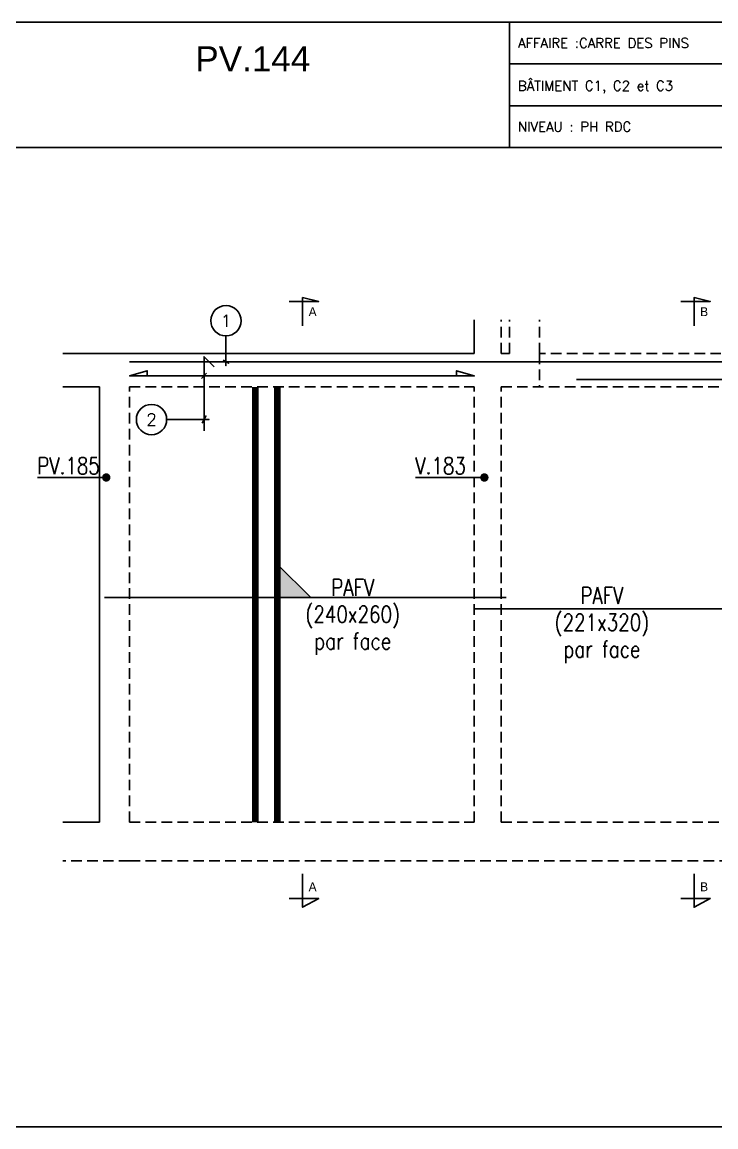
# Model space of a CAD drawing. Header units: metres. Extents: x -5618 to 118954, y -306 to 4637.
# Drawn here: x 53002 to 53416, y 914 to 1574 of the extents above; entities that cross this region are included whole.
import ezdxf
from ezdxf.enums import TextEntityAlignment as Align

# ---------------------------------------------------------------- set-up
doc = ezdxf.new("R2010")
doc.units = ezdxf.units.M
doc.linetypes.add('CACHE', pattern=[9.524999999999999, 6.35, -3.175])
for name, color, linetype in [('COTATION', 1, 'Continuous'), ('GO-FER-HA', 140, 'Continuous'), ('GO-TEXTE', 9, 'Continuous'), ('STR_TS', 22, 'Continuous'), ('STR_TS_TXT', 7, 'Continuous'), ('STR_VOI-POT', 6, 'Continuous')]:
    doc.layers.add(name, color=color, linetype=linetype)
doc.layers.add('Kofragna_forma', color=7, linetype='Continuous', lineweight=70)
doc.styles.add('ARIAL', font='ARIAL.TTF')
doc.styles.add('Lucida', font='LSANSI.TTF')
doc.styles.add('schéma', font='simplex.shx')
doc.styles.add('TEXTE', font='romans.shx')
doc.styles.add('TEXTE TS', font='romans.shx', dxfattribs={"width": 0.7, "oblique": 15})

# ---------------------------------------------------------------- blocks, each defined once
blk = doc.blocks.new('ime')
at = {"layer": 'COTATION', "const_width": 2.5}
blk.add_lwpolyline([(1.25, 0, -1), (-1.25, 0, -1)], format="xyb", close=True, dxfattribs=at)
at = {"layer": 'COTATION'}
blk.add_lwpolyline([(41.09158464876236, 0), (0, 0)], dxfattribs=at)
at = {"layer": 'COTATION', "color": 7, "style": 'TEXTE TS', "width": 0.8}
blk.add_attdef('NAME', (9.079526555316988, 2), '', height=10, dxfattribs=at)
blk = doc.blocks.new('A$C6F247267')
blk.add_hatch(color=256).paths.add_polyline_path([(5.684341886080801e-14, -0.1999999999999886), (-0.1999999999999886, 0), (5.684341886080801e-14, 0)])
blk.add_lwpolyline([(-0.1999999999999886, 0), (5.684341886080801e-14, 0), (5.684341886080801e-14, -0.1999999999999886), (-0.1999999999999886, 0)])
blk = doc.blocks.new('mrega')
at = {"layer": 'STR_TS_TXT', "style": 'TEXTE TS', "width": 0.8}
for tag, p in [('ST10', (14.47619047619082, 0)), ('DIM', (14.47619047619082, -16)), ('NOTE', (14.47619047619082, -32))]:
    blk.add_attdef(tag, text='', height=10, dxfattribs=at).set_placement(p, align=Align.CENTER)

msp = doc.modelspace()

# ---------------------------------------------------------------- linework, layer by layer
for p, q in [((53293.10497768611, 1573.712058279179), (53293.10497768611, 1498.770815036241)), ((53293.10497768634, 1548.71455827889), (53456.07493501181, 1548.71455827889)), ((53293.10497768634, 1523.717058278951), (53456.07493501181, 1523.717058278951))]:
    msp.add_line(p, q)
msp.add_lwpolyline([(52711.0221859403, 1573.712058279179), (52711.0221859403, 913.7780582790539), (53660.9271859401, 913.7780582790539), (53660.9271859401, 1573.712058279179)], close=True)
msp.add_lwpolyline([(53660.9271859401, 1498.770815036241), (52711.0221859403, 1498.770815036241)])
at = {"layer": 'COTATION'}
msp.add_line((53109.10131489953, 1360.731108338593, 187.688179425467), (53112.05200861286, 1364.086225391722, 187.688179425467), dxfattribs=at)
at = {"layer": 'COTATION', "elevation": 187.688179425467}
msp.add_lwpolyline([(53261.49095655124, 1362.408666865158), (53261.49095655124, 1365.408660594898), (53272.04860450833, 1362.408666865158), (53066.04862069236, 1362.408666865158), (53076.60626864942, 1365.408660594897), (53076.60626864942, 1362.408666865158)], dxfattribs=at)
at = {"layer": 'GO-FER-HA', "elevation": 187.688179425467}
msp.add_lwpolyline([(53123.5745458321, 1386.260924864182, -512.322006256741), (53123.64525651022, 1386.260648823151), (53123.64525651022, 1368.393184447075), (53123.64525651022, 1370.793184446982), (53125.34231278508, 1369.896128172283), (53121.94820023535, 1371.690240721971)], format="xyb", dxfattribs=at)
msp.add_lwpolyline([(53088.19974892443, 1336.311700383427), (53113.5766617562, 1336.311700383427), (53110.5766617562, 1336.311700383427), (53111.69798209974, 1338.433020726985), (53109.45534141262, 1334.190380039865)], dxfattribs=at)
at = {"layer": 'GO-FER-HA'}
msp.add_circle((53079.14298628957, 1336.311700383427, 187.688179425467), 9.05676263485475, dxfattribs=at)
at = {"layer": 'GO-TEXTE', "flags": 128}
for points, elevation in [([(53161.48289145408, 1406.859432844832), (53179.13063106092, 1406.853314440484), (53169.45441305611, 1409.136725360274), (53169.44750635658, 1392.215251052895)], 187.6881794254669), ([(53395.43233657103, 1406.859432844832), (53413.08007617787, 1406.853314440484), (53403.40385817306, 1409.136725360274), (53403.39695147352, 1392.215251052895)], 187.6881794254669), ([(53161.45921352459, 1050.27994368287), (53179.10695419193, 1050.27994368287), (53169.42890503036, 1044.99988778847), (53169.42890503036, 1064.921363293111)], 187.688179425467), ([(53395.40865864154, 1050.27994368287), (53413.05639930887, 1050.27994368287), (53403.37835014731, 1044.99988778847), (53403.37835014731, 1064.921363293111)], 187.688179425467)]:
    msp.add_lwpolyline(points, dxfattribs=dict(at, elevation=elevation))
at = {"layer": 'Kofragna_forma', "color": 4, "lineweight": -3}
for p, q in [((53272.04860450833, 1375.790150645306, 187.688179425467), (53272.04860450833, 1395.790150645304, 187.688179425467)), ((53048.04860450833, 1375.790150645304, 187.688179425467), (53026.25542089077, 1375.790150645304, 187.688179425467)), ((53066.04862038175, 1375.790150645304, 187.688179425467), (53048.04860891344, 1375.790150645304, 187.688179425467)), ((53272.04860450833, 1375.790150645304, 187.6881794254669), (53066.04862038175, 1375.790150645304, 187.688179425467)), ((53048.04860450833, 1355.790150645304, 187.688179425467), (53026.25542089077, 1355.790150645304, 187.688179425467)), ((53048.04860891344, 1355.790150645304, 187.688179425467), (53048.04860891344, 1156.787650645224, 187.688179425467)), ((53048.04745221099, 1156.787650645224, 187.688179425467), (53048.04745221099, 1095.787650645224, 187.688179425467)), ((53048.04745221099, 1095.787650645224, 187.688179425467), (53026.25542089077, 1095.787650645224, 187.688179425467))]:
    msp.add_line(p, q, dxfattribs=at)
at = {"layer": 'Kofragna_forma', "linetype": 'CACHE', "lineweight": -3}
for p, q in [((53288.04860450833, 1375.790150645306, 187.688179425467), (53288.04860450833, 1395.790150645304, 187.688179425467)), ((53293.04860450833, 1375.790150645306, 187.688179425467), (53293.04860450833, 1395.790150645304, 187.688179425467)), ((53311.04860450833, 1375.790150645306, 187.688179425467), (53311.04860450833, 1395.790150645304, 187.688179425467)), ((53293.04860450833, 1375.790150645304, 187.6881794254669), (53288.04860450833, 1375.790150645304, 187.6881794254669)), ((53628.99994513331, 1375.790150645304, 187.688179425467), (53311.04860450833, 1375.790150645304, 187.6881794254669)), ((53311.04860450833, 1375.790150645304, 187.6881794254669), (53311.04860450833, 1355.787650645223, 187.688179425467)), ((53066.04861597664, 1095.787650645224, 187.688179425467), (53066.04861597664, 1355.787650645223, 187.688179425467)), ((53066.04862038175, 1355.787650645223, 187.688179425467), (53272.04861597664, 1355.787650645223, 187.688179425467)), ((53272.04861597664, 1095.787650645224, 187.688179425467), (53272.04861597664, 1355.787650645223, 187.688179425467)), ((53288.04861597664, 1095.787650645224, 187.688179425467), (53288.04861597664, 1355.787650645223, 187.688179425467)), ((53288.04861597664, 1355.787650645223, 187.688179425467), (53611.09742925996, 1355.787650645222, 187.688179425467)), ((53066.04861597664, 1095.787650645224, 187.688179425467), (53272.04861597664, 1095.787650645224, 187.688179425467)), ((53288.04861597664, 1095.787650645224, 187.688179425467), (53629.09742925996, 1095.787650645223, 187.688179425467)), ((53066.04861597664, 1072.787650645224, 187.688179425467), (53026.25542089077, 1072.787650645224, 187.688179425467)), ((53066.04861597664, 1072.787650645224, 187.688179425467), (53463.04745221099, 1072.787650645223, 187.688179425467))]:
    msp.add_line(p, q, dxfattribs=at)
at = {"layer": 'STR_TS', "color": 3}
for p, q in [((53051.04860891344, 1229.930990455149, 187.688179425467), (53291.04860891344, 1229.930990455149, 187.688179425467)), ((53272.04860891344, 1223.23103001807, 187.688179425467), (53493.04860891344, 1223.23103001807, 187.6881794254669))]:
    msp.add_line(p, q, dxfattribs=at)
at = {"layer": 'STR_TS', "linetype": 'ByBlock', "ltscale": 2, "const_width": 4, "elevation": 187.688179425467}
msp.add_lwpolyline([(53141.12396239689, 1095.787650645224), (53141.12396239689, 1355.787650645223)], dxfattribs=at)
at = {"layer": 'STR_TS', "linetype": 'CACHE', "ltscale": 2, "const_width": 4, "elevation": 93.84408971273348}
msp.add_lwpolyline([(53154.27123378894, 1095.787650645225), (53154.27123378894, 1355.787650645223)], dxfattribs=at)
at = {"layer": 'STR_VOI-POT'}
for p, q in [((53066.04861597664, 1370.793184446982, 187.688179425467), (53629.09742925996, 1370.793184446982, 187.688179425467)), ((53629.09742925996, 1360.265196627351, 187.688179425467), (53333.04745221099, 1360.265196627352, 187.688179425467))]:
    msp.add_line(p, q, dxfattribs=at)
at = {"layer": 'STR_VOI-POT', "elevation": 187.688179425467}
msp.add_lwpolyline([(53110.5766617562, 1329.463632125995), (53110.5766617562, 1373.790731832945), (53116.55855043485, 1367.808843154285)], dxfattribs=at)

# ---------------------------------------------------------------- block references
at = {"layer": 'COTATION'}
ref = msp.add_blockref('ime', (53052.11654052143, 1301.687696427998, 187.688179425467), dxfattribs=dict(at, xscale=-1))
ref.add_attrib('NAME', 'PV.185', (53010.90267217058, 1303.687696427998, 187.688179425467), dxfattribs={"color": 7, "height": 10, "style": 'TEXTE TS', "width": 0.8})
ref = msp.add_blockref('ime', (53278.03867698177, 1301.687696427998, 187.688179425467), dxfattribs=dict(at, xscale=-1))
ref.add_attrib('NAME', 'V.183', (53236.82480863092, 1303.687696427998, 187.688179425467), dxfattribs={"color": 7, "height": 10, "style": 'TEXTE TS', "width": 0.8})
at = {"layer": 'STR_TS', "xscale": 100, "yscale": 100, "zscale": 100, "rotation": 180}
msp.add_blockref('A$C6F247267', (53154.27123378896, 1229.930990455149, 187.688179425467), dxfattribs=at)
at = {"layer": 'STR_TS_TXT'}
for p, values in [((53184.93972485675, 1230.997406986064, 281.5322691381999), {'NOTE': 'par face', 'ST10': 'PAFV', 'DIM': '(240x260)'}), ((53333.82284926908, 1226.174118330573, 281.5322691381999), {'NOTE': 'par face', 'ST10': 'PAFV', 'DIM': '(221x320)'})]:
    msp.add_blockref('mrega', p, dxfattribs=at).add_auto_attribs(values)

# ---------------------------------------------------------------- texts
for s, height, style, p in [('AFFAIRE :CARRE DES PINS', 5.832750000000001, 'schéma', (53298.10447768649, 1558.296933279005)), ('PV.144', 15, 'ARIAL', (53105.32559076068, 1544.270770667004)), ('BÂTIMENT C1, C2 et C3', 5.832750000000001, 'schéma', (53298.10447768673, 1532.743933249362)), ('NIVEAU : PH RDC', 5.832750000000001, 'schéma', (53298.10447768626, 1508.301933308812))]:
    msp.add_text(s, height=height, dxfattribs=dict(style=style)).set_placement(p)
at = {"layer": 'GO-FER-HA', "style": 'TEXTE'}
msp.add_text('1', height=7.199999999999999, rotation=359.9999999999544, dxfattribs=at).set_placement((53123.64525651023, 1395.317411458004, 281.6881794254671), align=Align.MIDDLE_CENTER)
msp.add_text('2', height=7.199999999999999, dxfattribs=at).set_placement((53079.14298628957, 1336.311700383427, 187.688179425467), align=Align.MIDDLE_CENTER)
at = {"layer": 'GO-TEXTE', "linetype": 'Continuous', "style": 'Lucida'}
for s, rotation, p in [('A', 359.9819333185179, (53173.06468047184, 1398.062657116397, 187.6881794254669)), ('B', 359.9819333185179, (53407.01412558879, 1398.062657116397, 187.6881794254669)), ('A', 0.001797547041295644, (53173.04405165487, 1054.550232628394, 187.688179425467)), ('B', 0.001797547041295644, (53406.99349677181, 1054.550232628394, 187.688179425467))]:
    msp.add_text(s, height=5.319999999999999, rotation=rotation, dxfattribs=at).set_placement(p)

doc.saveas('drawing.dxf')
